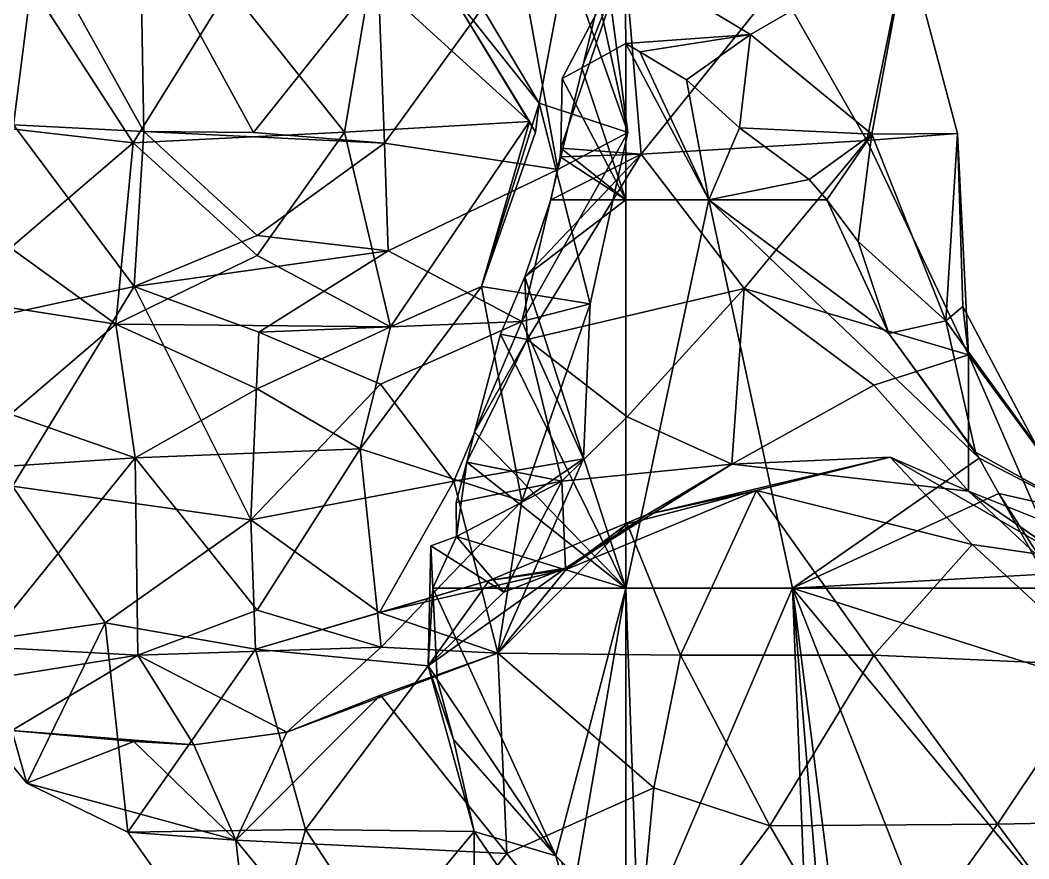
# Model space of a CAD drawing. Extents: x 290083 to 295691, y 4553739 to 4561622.
# Drawn here: x 291408.1 to 291511.2, y 4554004 to 4554089.7 of the extents above; entities that cross this region are included whole.
import ezdxf

# ---------------------------------------------------------------- set-up
doc = ezdxf.new("R2010")
doc.units = 0
doc.layers.add('Au_ppm_Pref_-_0_3', color=7, linetype='CONTINUOUS')

msp = doc.modelspace()

# ---------------------------------------------------------------- linework, layer by layer
at = {"layer": 'Au_ppm_Pref_-_0_3'}
for points in [[(291461.16, 4554081.22, 1792.48), (291463.95, 4554096.07, 1796.59), (291449.72, 4554100.42, 1793.08)], [(291449.72, 4554100.42, 1793.08), (291452.02, 4554092.71, 1789.22), (291461.16, 4554081.22, 1792.48)], [(291420.76, 4554078.32, 1811.46), (291409.84, 4554097.96, 1811.18), (291420.39, 4554099.44, 1816)], [(291444.7, 4554094.21, 1818.46), (291431.97, 4554078.24, 1817.29), (291420.39, 4554099.44, 1816)], [(291420.76, 4554078.32, 1811.46), (291420.39, 4554099.44, 1816), (291431.97, 4554078.24, 1817.29)], [(291463.95, 4554096.07, 1796.59), (291470.21, 4554078.21, 1799.61), (291465.43, 4554099.92, 1799.62)], [(291467.99, 4554094.93, 1805.16), (291465.43, 4554099.92, 1799.62), (291470.21, 4554078.21, 1799.61)], [(291407.44, 4554079, 1804.87), (291401.15, 4554096.07, 1805.55), (291409.84, 4554097.96, 1811.18)], [(291407.44, 4554079, 1804.87), (291409.84, 4554097.96, 1811.18), (291420.76, 4554078.32, 1811.46)], [(291469.89, 4554095.96, 1829.2), (291498.76, 4554097.52, 1830.3), (291482.73, 4554088.25, 1832.65)], [(291482.73, 4554088.25, 1832.65), (291498.76, 4554097.52, 1830.3), (291495.15, 4554078.07, 1835.07)], [(291485.49, 4554093.41, 1825.56), (291494.62, 4554077.42, 1823.7), (291498.76, 4554097.52, 1830.3)], [(291503.89, 4554078.12, 1829.31), (291498.76, 4554097.52, 1830.3), (291494.62, 4554077.42, 1823.7)], [(291503.89, 4554078.12, 1829.31), (291495.15, 4554078.07, 1835.07), (291498.76, 4554097.52, 1830.3)], [(291419.66, 4554077.16, 1776.76), (291407.12, 4554096.56, 1776.49), (291395.59, 4554079.92, 1776.91)], [(291429.52, 4554093, 1778.21), (291407.12, 4554096.56, 1776.49), (291419.66, 4554077.16, 1776.76)], [(291444.7, 4554094.21, 1818.46), (291459.11, 4554096.17, 1811.14), (291445.33, 4554077.15, 1811.5)], [(291459.11, 4554096.17, 1811.14), (291463.06, 4554074.45, 1806.6), (291445.33, 4554077.15, 1811.5)], [(291463.06, 4554074.45, 1806.6), (291459.11, 4554096.17, 1811.14), (291467.99, 4554094.93, 1805.16)], [(291461.16, 4554081.22, 1792.48), (291470.21, 4554078.21, 1799.61), (291463.95, 4554096.07, 1796.59)], [(291469.89, 4554095.96, 1829.2), (291463.48, 4554083.73, 1829.63), (291463.36, 4554076.61, 1828.36)], [(291469.89, 4554095.96, 1829.2), (291463.36, 4554076.61, 1828.36), (291471.58, 4554076.02, 1824.8)], [(291469.89, 4554095.96, 1829.2), (291465.5, 4554084.84, 1830.39), (291463.48, 4554083.73, 1829.63)], [(291465.5, 4554084.84, 1830.39), (291469.89, 4554095.96, 1829.2), (291470, 4554087.33, 1832.09)], [(291470, 4554087.33, 1832.09), (291469.89, 4554095.96, 1829.2), (291470.01, 4554087.33, 1832.09)], [(291470.01, 4554087.33, 1832.09), (291469.89, 4554095.96, 1829.2), (291482.73, 4554088.25, 1832.65)], [(291485.49, 4554093.41, 1825.56), (291469.89, 4554095.96, 1829.2), (291471.58, 4554076.02, 1824.8)], [(291467.99, 4554094.93, 1805.16), (291470.21, 4554078.21, 1799.61), (291463.06, 4554074.45, 1806.6)], [(291441.25, 4554078.25, 1777.6), (291443.95, 4554094.14, 1782.48), (291429.52, 4554093, 1778.21)], [(291444.7, 4554094.21, 1818.46), (291445.33, 4554077.15, 1811.5), (291431.97, 4554078.24, 1817.29)], [(291441.25, 4554078.25, 1777.6), (291460.16, 4554079.35, 1781.6), (291443.95, 4554094.14, 1782.48)], [(291460.16, 4554079.35, 1781.6), (291452.02, 4554092.71, 1789.22), (291443.95, 4554094.14, 1782.48)], [(291441.25, 4554078.25, 1777.6), (291429.52, 4554093, 1778.21), (291419.66, 4554077.16, 1776.76)], [(291471.58, 4554076.02, 1824.8), (291494.62, 4554077.42, 1823.7), (291485.49, 4554093.41, 1825.56)], [(291460.76, 4554078.25, 1787.74), (291461.16, 4554081.22, 1792.48), (291452.02, 4554092.71, 1789.22)], [(291452.02, 4554092.71, 1789.22), (291460.16, 4554079.35, 1781.6), (291460.76, 4554078.25, 1787.74)], [(291471.44, 4554086.47, 1832.47), (291470.01, 4554087.33, 1832.09), (291482.73, 4554088.25, 1832.65)], [(291476.21, 4554083.6, 1833.76), (291471.44, 4554086.47, 1832.47), (291482.73, 4554088.25, 1832.65)], [(291482.73, 4554088.25, 1832.65), (291481.62, 4554078.71, 1834.92), (291476.21, 4554083.6, 1833.76)], [(291495.15, 4554078.07, 1835.07), (291481.62, 4554078.71, 1834.92), (291482.73, 4554088.25, 1832.65)], [(291470, 4554071.34, 1829.32), (291465.5, 4554084.84, 1830.39), (291470, 4554087.33, 1832.09)], [(291471.44, 4554086.47, 1832.47), (291470, 4554087.33, 1832.09), (291470.01, 4554087.33, 1832.09)], [(291471.44, 4554086.47, 1832.47), (291478.48, 4554071.34, 1832.47), (291470, 4554087.33, 1832.09)], [(291478.48, 4554071.34, 1832.47), (291470, 4554071.34, 1829.32), (291470, 4554087.33, 1832.09)], [(291476.21, 4554083.6, 1833.76), (291478.48, 4554071.34, 1832.47), (291471.44, 4554086.47, 1832.47)], [(291470, 4554071.34, 1829.32), (291463.48, 4554083.73, 1829.63), (291465.5, 4554084.84, 1830.39)], [(291463.36, 4554076.61, 1828.36), (291463.48, 4554083.73, 1829.63), (291470, 4554071.34, 1829.32)], [(291481.62, 4554078.71, 1834.92), (291478.48, 4554071.34, 1832.47), (291476.21, 4554083.6, 1833.76)], [(291466.34, 4554060.71, 1794.2), (291461.16, 4554081.22, 1792.48), (291455.24, 4554062.48, 1787.94)], [(291455.24, 4554062.48, 1787.94), (291461.16, 4554081.22, 1792.48), (291460.76, 4554078.25, 1787.74)], [(291461.16, 4554081.22, 1792.48), (291466.34, 4554060.71, 1794.2), (291470.21, 4554078.21, 1799.61)], [(291419.66, 4554077.16, 1776.76), (291395.59, 4554079.92, 1776.91), (291407.14, 4554066.44, 1777.86)], [(291419.75, 4554062.5, 1804.3), (291396.6, 4554057.48, 1803.6), (291407.44, 4554079, 1804.87)], [(291420.76, 4554078.32, 1811.46), (291419.75, 4554062.5, 1804.3), (291407.44, 4554079, 1804.87)], [(291445.97, 4554058.36, 1781.18), (291460.16, 4554079.35, 1781.6), (291441.25, 4554078.25, 1777.6)], [(291455.24, 4554062.48, 1787.94), (291460.16, 4554079.35, 1781.6), (291445.97, 4554058.36, 1781.18)], [(291460.76, 4554078.25, 1787.74), (291460.16, 4554079.35, 1781.6), (291455.24, 4554062.48, 1787.94)], [(291488.73, 4554073.44, 1836.66), (291478.48, 4554071.34, 1832.47), (291481.62, 4554078.71, 1834.92)], [(291495.15, 4554078.07, 1835.07), (291488.73, 4554073.44, 1836.66), (291481.62, 4554078.71, 1834.92)], [(291441.25, 4554078.25, 1777.6), (291419.66, 4554077.16, 1776.76), (291432.34, 4554065.64, 1777.59)], [(291420.76, 4554078.32, 1811.46), (291432.34, 4554067.69, 1809.08), (291419.75, 4554062.5, 1804.3)], [(291445.33, 4554077.15, 1811.5), (291420.76, 4554078.32, 1811.46), (291431.97, 4554078.24, 1817.29)], [(291420.76, 4554078.32, 1811.46), (291445.33, 4554077.15, 1811.5), (291432.34, 4554067.69, 1809.08)], [(291441.25, 4554078.25, 1777.6), (291432.34, 4554065.64, 1777.59), (291445.97, 4554058.36, 1781.18)], [(291463.06, 4554074.45, 1806.6), (291470.21, 4554078.21, 1799.61), (291459.38, 4554058.92, 1800.94)], [(291459.38, 4554058.92, 1800.94), (291470.21, 4554078.21, 1799.61), (291466.34, 4554060.71, 1794.2)], [(291471.58, 4554076.02, 1824.8), (291482.08, 4554062.29, 1822.66), (291494.62, 4554077.42, 1823.7)], [(291482.08, 4554062.29, 1822.66), (291505.02, 4554055.52, 1825.08), (291494.62, 4554077.42, 1823.7)], [(291488.73, 4554073.44, 1836.66), (291495.15, 4554078.07, 1835.07), (291490.55, 4554071.34, 1836.97)], [(291490.55, 4554071.34, 1836.97), (291495.15, 4554078.07, 1835.07), (291493.75, 4554067.09, 1837.65)], [(291502.71, 4554058.99, 1834.48), (291493.75, 4554067.09, 1837.65), (291495.15, 4554078.07, 1835.07)], [(291505.02, 4554055.52, 1825.08), (291503.89, 4554078.12, 1829.31), (291494.62, 4554077.42, 1823.7)], [(291502.71, 4554058.99, 1834.48), (291495.15, 4554078.07, 1835.07), (291503.89, 4554078.12, 1829.31)], [(291502.71, 4554058.99, 1834.48), (291503.89, 4554078.12, 1829.31), (291504.42, 4554060.43, 1829.31)], [(291505.02, 4554055.52, 1825.08), (291504.42, 4554060.43, 1829.31), (291503.89, 4554078.12, 1829.31)], [(291419.66, 4554077.16, 1776.76), (291407.14, 4554066.44, 1777.86), (291417.9, 4554058.63, 1781.09)], [(291417.9, 4554058.63, 1781.09), (291432.34, 4554065.64, 1777.59), (291419.66, 4554077.16, 1776.76)], [(291445.7, 4554066.13, 1805.03), (291432.34, 4554067.69, 1809.08), (291445.33, 4554077.15, 1811.5)], [(291445.7, 4554066.13, 1805.03), (291445.33, 4554077.15, 1811.5), (291463.06, 4554074.45, 1806.6)], [(291463.36, 4554076.61, 1828.36), (291470, 4554071.34, 1829.32), (291463.29, 4554075.74, 1828.23)], [(291471.58, 4554076.02, 1824.8), (291463.36, 4554076.61, 1828.36), (291463.29, 4554075.74, 1828.23)], [(291462.32, 4554071.34, 1827.37), (291459.67, 4554063.49, 1826.24), (291471.58, 4554076.02, 1824.8)], [(291459.67, 4554063.49, 1826.24), (291459.92, 4554057.07, 1824.3), (291471.58, 4554076.02, 1824.8)], [(291471.58, 4554076.02, 1824.8), (291459.92, 4554057.07, 1824.3), (291482.08, 4554062.29, 1822.66)], [(291463.29, 4554075.74, 1828.23), (291462.32, 4554071.34, 1827.37), (291471.58, 4554076.02, 1824.8)], [(291463.29, 4554075.74, 1828.23), (291470, 4554071.34, 1829.32), (291462.32, 4554071.34, 1827.37)], [(291445.7, 4554066.13, 1805.03), (291463.06, 4554074.45, 1806.6), (291459.38, 4554058.92, 1800.94)], [(291478.48, 4554071.34, 1832.47), (291488.73, 4554073.44, 1836.66), (291490.55, 4554071.34, 1836.97)], [(291462.32, 4554071.34, 1827.37), (291470, 4554071.34, 1829.32), (291459.67, 4554063.49, 1826.24)], [(291459.67, 4554063.49, 1826.24), (291470, 4554071.34, 1829.32), (291470, 4554031.65, 1826.98)], [(291470, 4554031.65, 1826.98), (291470, 4554071.34, 1829.32), (291478.48, 4554071.34, 1832.47)], [(291478.48, 4554071.34, 1832.47), (291487.03, 4554031.65, 1832.47), (291470, 4554031.65, 1826.98)], [(291506.11, 4554044.93, 1839.55), (291487.03, 4554031.65, 1832.47), (291478.48, 4554071.34, 1832.47)], [(291478.48, 4554071.34, 1832.47), (291490.55, 4554071.34, 1836.97), (291496.86, 4554057.7, 1837.66)], [(291478.48, 4554071.34, 1832.47), (291496.86, 4554057.7, 1837.66), (291506.11, 4554044.93, 1839.55)], [(291490.55, 4554071.34, 1836.97), (291493.75, 4554067.09, 1837.65), (291496.86, 4554057.7, 1837.66)], [(291445.7, 4554066.13, 1805.03), (291419.75, 4554062.5, 1804.3), (291432.34, 4554067.69, 1809.08)], [(291502.71, 4554058.99, 1834.48), (291496.86, 4554057.7, 1837.66), (291493.75, 4554067.09, 1837.65)], [(291394.49, 4554062.28, 1783.08), (291417.9, 4554058.63, 1781.09), (291407.14, 4554066.44, 1777.86)], [(291445.7, 4554066.13, 1805.03), (291432.51, 4554057.83, 1801.84), (291419.75, 4554062.5, 1804.3)], [(291445.7, 4554066.13, 1805.03), (291459.38, 4554058.92, 1800.94), (291432.51, 4554057.83, 1801.84)], [(291432.34, 4554065.64, 1777.59), (291417.9, 4554058.63, 1781.09), (291445.97, 4554058.36, 1781.18)], [(291459.67, 4554063.49, 1826.24), (291470, 4554031.65, 1826.98), (291457.19, 4554057.63, 1825.27)], [(291459.92, 4554057.07, 1824.3), (291459.67, 4554063.49, 1826.24), (291457.19, 4554057.63, 1825.27)], [(291394.49, 4554062.28, 1783.08), (291407.14, 4554049.45, 1784.08), (291417.9, 4554058.63, 1781.09)], [(291419.75, 4554062.5, 1804.3), (291407.32, 4554042.1, 1805.37), (291396.6, 4554057.48, 1803.6)], [(291431.68, 4554038.66, 1804.17), (291407.32, 4554042.1, 1805.37), (291419.75, 4554062.5, 1804.3)], [(291431.68, 4554038.66, 1804.17), (291419.75, 4554062.5, 1804.3), (291432.51, 4554057.83, 1801.84)], [(291442.86, 4554045.9, 1788.56), (291459.39, 4554040.56, 1792.54), (291455.24, 4554062.48, 1787.94)], [(291445.97, 4554058.36, 1781.18), (291442.86, 4554045.9, 1788.56), (291455.24, 4554062.48, 1787.94)], [(291466.34, 4554060.71, 1794.2), (291455.24, 4554062.48, 1787.94), (291459.39, 4554040.56, 1792.54)], [(291470.14, 4554049.17, 1821.19), (291482.08, 4554062.29, 1822.66), (291459.92, 4554057.07, 1824.3)], [(291480.82, 4554044.32, 1816.75), (291482.08, 4554062.29, 1822.66), (291470.14, 4554049.17, 1821.19)], [(291480.82, 4554044.32, 1816.75), (291495.33, 4554052.41, 1820.11), (291482.08, 4554062.29, 1822.66)], [(291505.02, 4554055.52, 1825.08), (291482.08, 4554062.29, 1822.66), (291495.33, 4554052.41, 1820.11)], [(291465.67, 4554044.88, 1798.97), (291459.38, 4554058.92, 1800.94), (291466.34, 4554060.71, 1794.2)], [(291465.67, 4554044.88, 1798.97), (291466.34, 4554060.71, 1794.2), (291459.39, 4554040.56, 1792.54)], [(291502.71, 4554058.99, 1834.48), (291504.42, 4554060.43, 1829.31), (291512.16, 4554045.81, 1829.42)], [(291505.02, 4554055.52, 1825.08), (291512.16, 4554045.81, 1829.42), (291504.42, 4554060.43, 1829.31)], [(291459.38, 4554058.92, 1800.94), (291444.94, 4554052.51, 1802.91), (291432.51, 4554057.83, 1801.84)], [(291444.94, 4554052.51, 1802.91), (291459.38, 4554058.92, 1800.94), (291452.44, 4554042.61, 1803.15)], [(291452.44, 4554042.61, 1803.15), (291459.38, 4554058.92, 1800.94), (291465.67, 4554044.88, 1798.97)], [(291502.71, 4554058.99, 1834.48), (291505.74, 4554045.56, 1839.49), (291496.86, 4554057.7, 1837.66)], [(291502.71, 4554058.99, 1834.48), (291516.98, 4554039.33, 1833.87), (291505.74, 4554045.56, 1839.49)], [(291502.71, 4554058.99, 1834.48), (291512.16, 4554045.81, 1829.42), (291516.98, 4554039.33, 1833.87)], [(291419.86, 4554044.98, 1787.52), (291417.9, 4554058.63, 1781.09), (291407.14, 4554049.45, 1784.08)], [(291445.97, 4554058.36, 1781.18), (291417.9, 4554058.63, 1781.09), (291432.34, 4554052.04, 1784.94)], [(291432.34, 4554052.04, 1784.94), (291417.9, 4554058.63, 1781.09), (291419.86, 4554044.98, 1787.52)], [(291444.94, 4554052.51, 1802.91), (291431.68, 4554038.66, 1804.17), (291432.51, 4554057.83, 1801.84)], [(291442.86, 4554045.9, 1788.56), (291445.97, 4554058.36, 1781.18), (291432.34, 4554052.04, 1784.94)], [(291454.54, 4554047.59, 1824.01), (291453.75, 4554044.55, 1823.63), (291459.92, 4554057.07, 1824.3)], [(291453.75, 4554044.55, 1823.63), (291463.47, 4554042.61, 1820.23), (291459.92, 4554057.07, 1824.3)], [(291457.19, 4554057.63, 1825.27), (291470, 4554031.65, 1826.98), (291454.54, 4554047.59, 1824.01)], [(291459.92, 4554057.07, 1824.3), (291457.19, 4554057.63, 1825.27), (291454.54, 4554047.59, 1824.01)], [(291463.47, 4554042.61, 1820.23), (291470.14, 4554049.17, 1821.19), (291459.92, 4554057.07, 1824.3)], [(291496.86, 4554057.7, 1837.66), (291505.74, 4554045.56, 1839.49), (291506.11, 4554044.93, 1839.55)], [(291505.02, 4554055.52, 1825.08), (291495.33, 4554052.41, 1820.11), (291505, 4554041.56, 1817.26)], [(291505.02, 4554055.52, 1825.08), (291505, 4554041.56, 1817.26), (291512.33, 4554038.64, 1823.37)], [(291505.02, 4554055.52, 1825.08), (291512.33, 4554038.64, 1823.37), (291512.16, 4554045.81, 1829.42)], [(291442.86, 4554045.9, 1788.56), (291432.34, 4554052.04, 1784.94), (291419.86, 4554044.98, 1787.52)], [(291444.94, 4554052.51, 1802.91), (291452.44, 4554042.61, 1803.15), (291431.68, 4554038.66, 1804.17)], [(291495.33, 4554052.41, 1820.11), (291480.82, 4554044.32, 1816.75), (291505, 4554041.56, 1817.26)], [(291394.01, 4554043.29, 1788.57), (291419.86, 4554044.98, 1787.52), (291407.14, 4554049.45, 1784.08)], [(291463.47, 4554042.61, 1820.23), (291480.82, 4554044.32, 1816.75), (291470.14, 4554049.17, 1821.19)], [(291454.54, 4554047.59, 1824.01), (291470, 4554031.65, 1826.98), (291453.75, 4554044.55, 1823.63)], [(291442.86, 4554045.9, 1788.56), (291419.86, 4554044.98, 1787.52), (291432.34, 4554029.41, 1789.28)], [(291442.86, 4554045.9, 1788.56), (291432.34, 4554029.41, 1789.28), (291445, 4554025.63, 1793.86)], [(291459.39, 4554040.56, 1792.54), (291442.86, 4554045.9, 1788.56), (291445, 4554025.63, 1793.86)], [(291505.74, 4554045.56, 1839.49), (291516.98, 4554039.33, 1833.87), (291506.11, 4554044.93, 1839.55)], [(291394.01, 4554043.29, 1788.57), (291404.28, 4554025.68, 1789.38), (291419.86, 4554044.98, 1787.52)], [(291404.28, 4554025.68, 1789.38), (291420.13, 4554024.8, 1793.63), (291419.86, 4554044.98, 1787.52)], [(291419.86, 4554044.98, 1787.52), (291420.13, 4554024.8, 1793.63), (291432.34, 4554029.41, 1789.28)], [(291452.44, 4554042.61, 1803.15), (291465.67, 4554044.88, 1798.97), (291456.93, 4554025, 1799.85)], [(291453.75, 4554044.55, 1823.63), (291452.7, 4554036.95, 1822.9), (291452.68, 4554040.42, 1823.11)], [(291453.75, 4554044.55, 1823.63), (291452.68, 4554040.42, 1823.11), (291463.47, 4554042.61, 1820.23)], [(291453.75, 4554044.55, 1823.63), (291470, 4554031.65, 1826.98), (291452.7, 4554036.95, 1822.9)], [(291465.67, 4554044.88, 1798.97), (291459.39, 4554040.56, 1792.54), (291456.93, 4554025, 1799.85)], [(291483.35, 4554041.65, 1805.92), (291497.02, 4554045.06, 1811.24), (291472.18, 4554039.2, 1811.46)], [(291472.18, 4554039.2, 1811.46), (291497.02, 4554045.06, 1811.24), (291480.82, 4554044.32, 1816.75)], [(291480.82, 4554044.32, 1816.75), (291497.02, 4554045.06, 1811.24), (291505, 4554041.56, 1817.26)], [(291483.35, 4554041.65, 1805.92), (291505.4, 4554036.12, 1806.52), (291497.02, 4554045.06, 1811.24)], [(291506.11, 4554044.93, 1839.55), (291508.1, 4554041.33, 1839.94), (291487.03, 4554031.65, 1832.47)], [(291497.02, 4554045.06, 1811.24), (291514.95, 4554034.72, 1811.49), (291505, 4554041.56, 1817.26)], [(291514.95, 4554034.72, 1811.49), (291497.02, 4554045.06, 1811.24), (291505.4, 4554036.12, 1806.52)], [(291506.11, 4554044.93, 1839.55), (291516.98, 4554039.33, 1833.87), (291508.1, 4554041.33, 1839.94)], [(291480.82, 4554044.32, 1816.75), (291463.47, 4554042.61, 1820.23), (291463.84, 4554033.69, 1817.43)], [(291463.84, 4554033.69, 1817.43), (291472.18, 4554039.2, 1811.46), (291480.82, 4554044.32, 1816.75)], [(291452.44, 4554042.61, 1803.15), (291444.82, 4554029.17, 1805.9), (291431.68, 4554038.66, 1804.17)], [(291444.82, 4554029.17, 1805.9), (291452.44, 4554042.61, 1803.15), (291456.93, 4554025, 1799.85)], [(291452.68, 4554040.42, 1823.11), (291452.7, 4554036.95, 1822.9), (291463.47, 4554042.61, 1820.23)], [(291452.7, 4554036.95, 1822.9), (291457.54, 4554031.24, 1821.23), (291463.47, 4554042.61, 1820.23)], [(291463.84, 4554033.69, 1817.43), (291463.47, 4554042.61, 1820.23), (291457.54, 4554031.24, 1821.23)], [(291407.32, 4554042.1, 1805.37), (291416.81, 4554028.1, 1808.04), (291397.6, 4554025.31, 1804.89)], [(291416.81, 4554028.1, 1808.04), (291407.32, 4554042.1, 1805.37), (291431.68, 4554038.66, 1804.17)], [(291483.35, 4554041.65, 1805.92), (291472.18, 4554039.2, 1811.46), (291463.92, 4554033.58, 1805.55)], [(291483.35, 4554041.65, 1805.92), (291463.92, 4554033.58, 1805.55), (291470.14, 4554038.22, 1801.08)], [(291475.58, 4554024.8, 1802.99), (291483.35, 4554041.65, 1805.92), (291470.14, 4554038.22, 1801.08)], [(291475.58, 4554024.8, 1802.99), (291495.34, 4554024.8, 1802.7), (291483.35, 4554041.65, 1805.92)], [(291505.4, 4554036.12, 1806.52), (291483.35, 4554041.65, 1805.92), (291495.34, 4554024.8, 1802.7)], [(291512.75, 4554033.09, 1840.87), (291487.03, 4554031.65, 1832.47), (291508.1, 4554041.33, 1839.94)], [(291514.95, 4554034.72, 1811.49), (291520.72, 4554026.89, 1817.44), (291505, 4554041.56, 1817.26)], [(291512.33, 4554038.64, 1823.37), (291505, 4554041.56, 1817.26), (291520.72, 4554026.89, 1817.44)], [(291508.1, 4554041.33, 1839.94), (291519.14, 4554024.15, 1840.79), (291512.75, 4554033.09, 1840.87)], [(291508.1, 4554041.33, 1839.94), (291516.98, 4554039.33, 1833.87), (291519.14, 4554024.15, 1840.79)], [(291456.93, 4554025, 1799.85), (291459.39, 4554040.56, 1792.54), (291445, 4554025.63, 1793.86)], [(291431.68, 4554038.66, 1804.17), (291432.16, 4554025.43, 1811.76), (291416.81, 4554028.1, 1808.04)], [(291444.82, 4554029.17, 1805.9), (291432.16, 4554025.43, 1811.76), (291431.68, 4554038.66, 1804.17)], [(291463.84, 4554033.69, 1817.43), (291456.05, 4554032.43, 1811.43), (291472.18, 4554039.2, 1811.46)], [(291456.05, 4554032.43, 1811.43), (291463.92, 4554033.58, 1805.55), (291472.18, 4554039.2, 1811.46)], [(291475.58, 4554024.8, 1802.99), (291470.14, 4554038.22, 1801.08), (291456.93, 4554025, 1799.85)], [(291463.92, 4554033.58, 1805.55), (291456.93, 4554025, 1799.85), (291470.14, 4554038.22, 1801.08)], [(291452.7, 4554036.95, 1822.9), (291450.29, 4554031.65, 1821.97), (291450.09, 4554035.99, 1822.18)], [(291457.54, 4554031.24, 1821.23), (291452.7, 4554036.95, 1822.9), (291450.09, 4554035.99, 1822.18)], [(291470, 4554031.65, 1826.98), (291450.29, 4554031.65, 1821.97), (291452.7, 4554036.95, 1822.9)], [(291449.79, 4554023.73, 1817.21), (291450.09, 4554035.99, 1822.18), (291450.29, 4554031.65, 1821.97)], [(291457.54, 4554031.24, 1821.23), (291450.09, 4554035.99, 1822.18), (291449.79, 4554023.73, 1817.21)], [(291518.79, 4554023.75, 1805.83), (291505.4, 4554036.12, 1806.52), (291495.34, 4554024.8, 1802.7)], [(291514.95, 4554034.72, 1811.49), (291505.4, 4554036.12, 1806.52), (291518.79, 4554023.75, 1805.83)], [(291463.92, 4554033.58, 1805.55), (291456.05, 4554032.43, 1811.43), (291444.82, 4554029.17, 1805.9)], [(291456.93, 4554025, 1799.85), (291463.92, 4554033.58, 1805.55), (291444.82, 4554029.17, 1805.9)], [(291463.84, 4554033.69, 1817.43), (291457.54, 4554031.24, 1821.23), (291449.79, 4554023.73, 1817.21)], [(291456.05, 4554032.43, 1811.43), (291463.84, 4554033.69, 1817.43), (291449.79, 4554023.73, 1817.21)], [(291487.03, 4554031.65, 1832.47), (291512.75, 4554033.09, 1840.87), (291513.41, 4554031.65, 1840.98)], [(291444.82, 4554029.17, 1805.9), (291456.05, 4554032.43, 1811.43), (291432.16, 4554025.43, 1811.76)], [(291456.05, 4554032.43, 1811.43), (291449.79, 4554023.73, 1817.21), (291432.16, 4554025.43, 1811.76)], [(291450.71, 4554022.36, 1821.38), (291449.79, 4554023.73, 1817.21), (291450.29, 4554031.65, 1821.97)], [(291462.86, 4554004.32, 1823.11), (291450.71, 4554022.36, 1821.38), (291450.29, 4554031.65, 1821.97)], [(291462.86, 4554004.32, 1823.11), (291450.29, 4554031.65, 1821.97), (291470, 4554031.65, 1826.98)], [(291464.93, 4554002.26, 1823.49), (291462.86, 4554004.32, 1823.11), (291470, 4554031.65, 1826.98)], [(291470, 4553996.41, 1824.34), (291464.93, 4554002.26, 1823.49), (291470, 4554031.65, 1826.98)], [(291471.28, 4553994.95, 1824.64), (291470, 4553996.41, 1824.34), (291470, 4554031.65, 1826.98)], [(291471.28, 4553994.95, 1824.64), (291470, 4554031.65, 1826.98), (291487.03, 4554031.65, 1832.47)], [(291487.03, 4554031.65, 1832.47), (291488.58, 4553991.97, 1828.83), (291471.28, 4553994.95, 1824.64)], [(291490.27, 4553992.43, 1829.31), (291488.58, 4553991.97, 1828.83), (291487.03, 4554031.65, 1832.47)], [(291492.07, 4553991.97, 1829.73), (291490.27, 4553992.43, 1829.31), (291487.03, 4554031.65, 1832.47)], [(291502.63, 4553991.97, 1832.47), (291492.07, 4553991.97, 1829.73), (291487.03, 4554031.65, 1832.47)], [(291520, 4553991.97, 1836.99), (291487.03, 4554031.65, 1832.47), (291517.8, 4554021.87, 1840.89)], [(291513.41, 4554031.65, 1840.98), (291517.8, 4554021.87, 1840.89), (291487.03, 4554031.65, 1832.47)], [(291520, 4553991.97, 1836.99), (291502.63, 4553991.97, 1832.47), (291487.03, 4554031.65, 1832.47)], [(291432.34, 4554029.41, 1789.28), (291420.13, 4554024.8, 1793.63), (291445, 4554025.63, 1793.86)], [(291408.79, 4554011.72, 1804.75), (291397.6, 4554025.31, 1804.89), (291416.81, 4554028.1, 1808.04)], [(291408.79, 4554011.72, 1804.75), (291416.81, 4554028.1, 1808.04), (291419.13, 4554006.73, 1811.46)], [(291432.16, 4554025.43, 1811.76), (291419.13, 4554006.73, 1811.46), (291416.81, 4554028.1, 1808.04)], [(291393.42, 4554020.53, 1793.25), (291420.13, 4554024.8, 1793.63), (291404.28, 4554025.68, 1789.38)], [(291397.6, 4554025.31, 1804.89), (291408.79, 4554011.72, 1804.75), (291407.26, 4554017.13, 1798.91)], [(291432.16, 4554025.43, 1811.76), (291437.27, 4554006.98, 1815.11), (291419.13, 4554006.73, 1811.46)], [(291445, 4554025.63, 1793.86), (291420.13, 4554024.8, 1793.63), (291435.35, 4554016.95, 1798.42)], [(291437.27, 4554006.98, 1815.11), (291432.16, 4554025.43, 1811.76), (291449.79, 4554023.73, 1817.21)], [(291435.35, 4554016.95, 1798.42), (291456.93, 4554025, 1799.85), (291445, 4554025.63, 1793.86)], [(291435.35, 4554016.95, 1798.42), (291444.94, 4554020.73, 1804.2), (291456.93, 4554025, 1799.85)], [(291444.94, 4554020.73, 1804.2), (291457.85, 4554004.53, 1803.03), (291456.93, 4554025, 1799.85)], [(291475.58, 4554024.8, 1802.99), (291456.93, 4554025, 1799.85), (291472.86, 4554011.27, 1802.33)], [(291457.85, 4554004.53, 1803.03), (291472.86, 4554011.27, 1802.33), (291456.93, 4554025, 1799.85)], [(291420.13, 4554024.8, 1793.63), (291393.42, 4554020.53, 1793.25), (291407.26, 4554017.13, 1798.91)], [(291420.13, 4554024.8, 1793.63), (291407.26, 4554017.13, 1798.91), (291425.87, 4554015.64, 1799.62)], [(291435.35, 4554016.95, 1798.42), (291420.13, 4554024.8, 1793.63), (291425.87, 4554015.64, 1799.62)], [(291484.73, 4554007.36, 1802.84), (291475.58, 4554024.8, 1802.99), (291472.86, 4554011.27, 1802.33)], [(291484.73, 4554007.36, 1802.84), (291495.34, 4554024.8, 1802.7), (291475.58, 4554024.8, 1802.99)], [(291484.73, 4554007.36, 1802.84), (291507.97, 4554007.53, 1803.03), (291495.34, 4554024.8, 1802.7)], [(291518.79, 4554023.75, 1805.83), (291495.34, 4554024.8, 1802.7), (291507.97, 4554007.53, 1803.03)], [(291437.27, 4554006.98, 1815.11), (291449.79, 4554023.73, 1817.21), (291454.5, 4554006.8, 1817.86)], [(291452.38, 4554016.21, 1821.34), (291449.79, 4554023.73, 1817.21), (291450.71, 4554022.36, 1821.38)], [(291454.5, 4554006.8, 1817.86), (291449.79, 4554023.73, 1817.21), (291452.38, 4554016.21, 1821.34)], [(291518.79, 4554023.75, 1805.83), (291507.97, 4554007.53, 1803.03), (291533.33, 4554008.06, 1805.49)], [(291462.86, 4554004.32, 1823.11), (291452.38, 4554016.21, 1821.34), (291450.71, 4554022.36, 1821.38)], [(291435.35, 4554016.95, 1798.42), (291430.15, 4554005.89, 1805.1), (291444.94, 4554020.73, 1804.2)], [(291457.85, 4554004.53, 1803.03), (291444.94, 4554020.73, 1804.2), (291430.15, 4554005.89, 1805.1)], [(291425.87, 4554015.64, 1799.62), (291407.26, 4554017.13, 1798.91), (291419.74, 4554015.98, 1802.62)], [(291408.79, 4554011.72, 1804.75), (291419.74, 4554015.98, 1802.62), (291407.26, 4554017.13, 1798.91)], [(291435.35, 4554016.95, 1798.42), (291425.87, 4554015.64, 1799.62), (291430.15, 4554005.89, 1805.1)], [(291419.74, 4554015.98, 1802.62), (291408.79, 4554011.72, 1804.75), (291430.15, 4554005.89, 1805.1)], [(291425.87, 4554015.64, 1799.62), (291419.74, 4554015.98, 1802.62), (291430.15, 4554005.89, 1805.1)], [(291454.5, 4554006.8, 1817.86), (291452.38, 4554016.21, 1821.34), (291462.86, 4554004.32, 1823.11)], [(291408.79, 4554011.72, 1804.75), (291419.13, 4554006.73, 1811.46), (291430.15, 4554005.89, 1805.1)], [(291472.86, 4554011.27, 1802.33), (291457.85, 4554004.53, 1803.03), (291470.72, 4553988.53, 1804.32)], [(291484.73, 4554007.36, 1802.84), (291472.86, 4554011.27, 1802.33), (291470.72, 4553988.53, 1804.32)], [(291495.08, 4553989.59, 1805.86), (291484.73, 4554007.36, 1802.84), (291470.72, 4553988.53, 1804.32)], [(291507.97, 4554007.53, 1803.03), (291484.73, 4554007.36, 1802.84), (291495.08, 4553989.59, 1805.86)], [(291495.08, 4553989.59, 1805.86), (291522.31, 4553988.05, 1804.57), (291507.97, 4554007.53, 1803.03)], [(291522.31, 4553988.05, 1804.57), (291533.33, 4554008.06, 1805.49), (291507.97, 4554007.53, 1803.03)], [(291437.27, 4554006.98, 1815.11), (291432.17, 4553988.23, 1811.55), (291419.13, 4554006.73, 1811.46)], [(291430.15, 4554005.89, 1805.1), (291419.13, 4554006.73, 1811.46), (291432.17, 4553988.23, 1811.55)], [(291437.27, 4554006.98, 1815.11), (291444.94, 4553995.27, 1815.4), (291432.17, 4553988.23, 1811.55)], [(291437.27, 4554006.98, 1815.11), (291454.5, 4554006.8, 1817.86), (291444.94, 4553995.27, 1815.4)], [(291444.94, 4553995.27, 1815.4), (291454.5, 4554006.8, 1817.86), (291454.45, 4553985.7, 1814.1)], [(291467.6, 4553987.6, 1817.92), (291454.45, 4553985.7, 1814.1), (291454.5, 4554006.8, 1817.86)], [(291454.5, 4554006.8, 1817.86), (291462.86, 4554004.32, 1823.11), (291467.6, 4553987.6, 1817.92)], [(291444.95, 4553987.93, 1805.55), (291457.85, 4554004.53, 1803.03), (291430.15, 4554005.89, 1805.1)], [(291444.95, 4553987.93, 1805.55), (291430.15, 4554005.89, 1805.1), (291432.17, 4553988.23, 1811.55)], [(291457.85, 4554004.53, 1803.03), (291444.95, 4553987.93, 1805.55), (291470.72, 4553988.53, 1804.32)], [(291464.93, 4554002.26, 1823.49), (291463.41, 4554003.68, 1823.2), (291462.86, 4554004.32, 1823.11)], [(291462.86, 4554004.32, 1823.11), (291463.41, 4554003.68, 1823.2), (291467.6, 4553987.6, 1817.92)]]:
    msp.add_3dface(points, dxfattribs=at)

doc.saveas('drawing.dxf')
